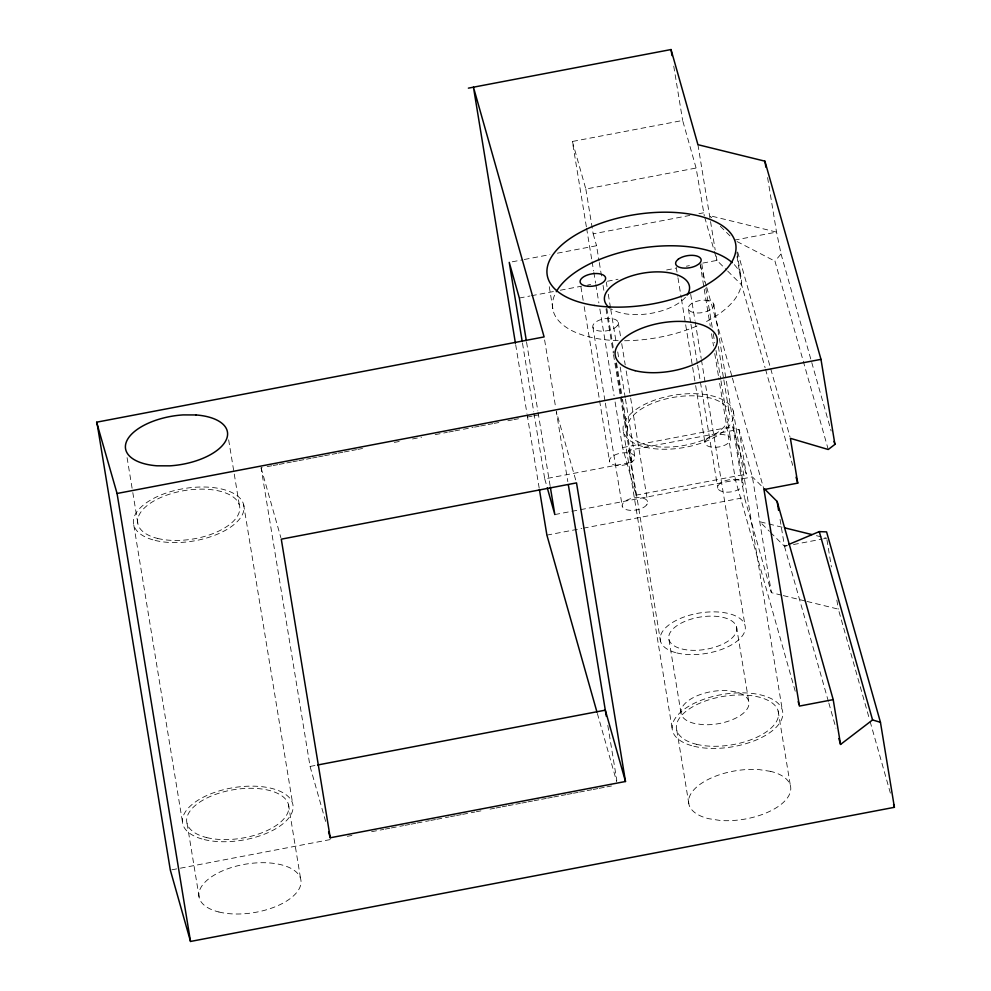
<?xml version="1.0" encoding="UTF-8"?>
<svg xmlns="http://www.w3.org/2000/svg" width="991" height="991" viewBox="0 0 991 991"><rect width="100%" height="100%" fill="white"/><g stroke="black" fill="none" stroke-linecap="round" stroke-linejoin="round"><path stroke-width="0.74" stroke-dasharray="4.96 3.72" d="M828.253 449.505L774.962 261.166L781.044 253.969L776.535 232.105L767.133 174.763M770.49 532.39L784.476 546.264L787.263 545.087M586.362 226.766L572.377 141.478L682.65 120.468L696.103 168.036L704.291 215.803M572.377 141.478L585.842 189.046L696.103 168.036M585.842 189.046L593.175 233.839L689.86 215.419M698.915 213.697L703.449 212.83M512.248 261.797L522.79 259.791M524.289 259.493L549.881 254.625M557.4 253.188L596.545 245.731L599.047 260.98M734.319 240.156L776.535 232.105L709.568 215.604L711.724 217.747M519.334 298.043L529.962 296.012M531.473 295.727L554.254 291.391M560.324 290.227L581.581 286.176M587.663 285.024L590.698 284.442M607.396 281.258L618.025 279.239M666.621 269.973L675.726 268.239M686.354 266.22L689.389 265.638M702.842 263.073L716.914 260.398L726.601 270.01M325.63 821.428L310.072 766.439L261.091 467.814L265.638 466.959M267.149 466.662L271.695 465.795M273.206 465.51L277.753 464.643M279.264 464.358L285.321 463.206M286.833 462.908L291.379 462.054M292.89 461.756L297.424 460.889M298.948 460.604L305.005 459.452M306.516 459.167L311.05 458.3M312.574 458.003L317.108 457.148M318.631 456.851L323.165 455.984M324.676 455.699L330.734 454.547M332.258 454.262L336.791 453.395M338.303 453.098L342.849 452.243M344.36 451.946L350.418 450.794M351.929 450.509L356.475 449.641M357.986 449.357L362.533 448.489M394.331 442.42L401.9 440.983M412.491 438.963L421.584 437.229M435.21 434.628L447.313 432.324M448.836 432.039L453.37 431.172M454.894 430.887L473.054 427.418M474.565 427.133L479.111 426.266M480.623 425.981L486.68 424.817M488.191 424.532L492.738 423.665M494.249 423.38L498.795 422.513M507.875 420.779L512.421 419.911M513.933 419.627L518.479 418.759M527.559 417.025L532.105 416.17M533.616 415.873L538.163 415.006M622.571 447.573L732.807 426.564L746.273 474.132L636.036 495.153L622.571 447.573L615.077 401.888M636.036 495.153L628.69 450.36L738.927 429.338L752.392 476.906L771.37 592.655L781.775 595.219M533.988 413.321L544.74 478.888L632.047 462.24L621.295 396.697M554.836 514.564L579.128 509.931M580.639 509.634L752.392 476.906L763.144 487.584M546.896 535.128L581.853 528.476M583.365 528.191L744.439 497.519L771.37 592.655M780.066 519.383L784.476 546.264L787.486 545.682M793.518 544.53L822.171 539.079M823.67 538.782L826.692 538.212L814.788 535.276M310.072 766.439L316.129 765.287M171.839 869.813L332.158 839.216M347.333 836.33L351.892 835.45M371.625 831.697L383.777 829.38M385.288 829.095L389.847 828.228M391.358 827.931L403.51 825.614M405.022 825.33L409.58 824.462M411.092 824.178L415.65 823.31M417.174 823.013L429.314 820.697M430.837 820.412L435.383 819.545M436.907 819.26L449.047 816.943M450.571 816.646L455.117 815.779M456.64 815.494L461.187 814.627M462.71 814.342L474.85 812.025M476.374 811.728L480.932 810.861M490.037 809.127L494.583 808.26M496.107 807.975L500.666 807.108M502.177 806.81L506.735 805.943M508.247 805.658L514.329 804.494M515.84 804.209L520.399 803.342M521.91 803.057L526.469 802.19M527.992 801.892L532.539 801.025M534.062 800.74L540.132 799.576M541.643 799.291L546.202 798.424M547.726 798.139L552.272 797.272M553.796 796.975L559.865 795.823M561.389 795.525L565.935 794.658M567.459 794.373L572.005 793.506M573.529 793.221L578.087 792.354M579.599 792.057L585.669 790.905M587.192 790.607L591.751 789.74M593.262 789.455L597.821 788.588M599.332 788.303L605.402 787.139M606.926 786.854L611.484 785.987M782.06 527.212L759.738 521.712L769.412 531.325M783.274 595.591L805.584 601.079M807.07 601.45L838.324 609.143L869.702 720.061M737.031 241.556L774.962 261.166M720.333 226.282L730.008 235.883M727.667 271.076L741.664 284.95L765.102 367.772M781.044 253.969L831.127 430.986M737.663 251.987L789.976 436.858M870.123 721.535L890.636 794.002M765.523 369.247L792.713 465.386M704.712 217.289L713.966 249.992M714.387 251.479L716.914 260.398L716.171 255.913M784.476 546.264L828.414 701.541M828.835 703.028L835.946 728.162M700.439 265.105L706.335 285.916M706.756 287.402L731.99 376.592M732.411 378.079L763.974 489.566M795.228 691.21L735.508 480.115L718.76 377.967M593.175 233.839L596.545 245.731M628.69 450.36L632.047 462.24M575.672 479.917L556.323 411.55L567.818 481.626M544.74 478.888L546.846 486.321M597.362 713.483L616.712 781.849M261.091 467.814L280.862 537.679M826.94 539.723L831.387 566.889M836.838 600.088L838.324 609.143M736.945 252.482L740.698 275.399M737.007 256.582L741.664 284.95M697.937 144.686L710.299 220.089M710.547 221.575L715.192 249.943M738.927 429.338L746.273 474.132M733.278 410.992L782.345 710.163M713.755 304.163L743.139 483.348M673.744 66.149L682.65 120.468M732.807 426.564L744.439 497.519M718.351 346.491L723.579 378.389M723.839 379.9L729.066 411.798M778.133 710.968L790.335 785.38M701.801 263.879L704.787 282.101M705.79 288.17L712.256 327.649M713.26 333.732L714.746 342.836M715.998 350.43L720.717 379.28M720.977 380.804L730.429 438.505M700.018 263.618L710.262 326.126M711.513 333.744L713.52 345.946M714.759 353.564L718.512 376.444M690.702 294.364L694.951 320.279M695.199 321.802L701.207 358.395M701.455 359.919L744.959 625.185M688.435 308.994L690.677 322.657M690.925 324.181L697.391 363.66M697.639 365.171L717.806 488.179M736.511 626.795L748.713 701.219M676.221 267.186L677.72 276.291M677.968 277.814L681.201 297.548M681.449 299.071L692.412 365.89M692.659 367.401L695.397 384.112M695.645 385.623L705.097 443.336M618.235 322.372L620.725 337.559M621.716 343.629L625.21 364.886M626.201 370.968L630.437 396.784M630.685 398.295L647.606 501.557M668.975 639.678L681.176 714.09M606.281 282.076L607.025 286.634M608.276 294.228L610.518 307.891M610.766 309.415L616.241 342.824M617.727 351.929L618.979 359.522M620.217 367.116L625.197 397.49M625.445 399.001L634.909 456.715M616.538 362.768L622.261 397.701M622.509 399.212L627.749 431.11M676.816 730.28L689.005 804.692M599.295 262.504L602.045 279.289M603.048 285.383L604.299 293.014M606.802 308.263L614.048 352.486M615.807 363.164L621.047 395.174M606.021 308.932L613.268 353.143M613.516 354.667L620.267 395.83M620.515 397.354L660.526 641.276M623.525 431.915L672.592 731.085M586.61 228.289L591.862 260.261M592.11 261.785L593.609 270.927M593.857 272.451L595.603 283.104M595.851 284.628L598.849 302.899M599.852 308.994L614.086 395.793M592.903 327.203L605.105 401.603M605.352 403.126L622.274 506.389M580.949 286.907L583.191 300.57M584.195 306.653L609.576 461.533M549.262 286.684L553.263 311.124M544.616 339.963L555.579 406.979M607.805 725.4L616.798 780.251M526.58 342.254L537.828 410.869M538.076 412.405L550.079 485.59M522.492 343.183L533.74 411.798M515.679 344.682L526.915 413.235M527.162 414.758L539.154 487.894M243.575 504.332L292.642 803.478M228.648 439.831L239.351 505.137M288.418 804.283L300.607 878.695M127.083 457.631L132.559 491.04M132.806 492.564L138.034 524.45M187.101 823.595L199.29 898.007M133.822 525.255L182.877 824.401M685.45 297.3A43.022 20.489 -9.3 0 1 649.266 313.639A43.022 20.489 -9.3 0 1 610.704 308.672M734.281 264.622A95.52 45.499 -9.3 0 1 704.638 322.434M697.007 325.965A95.52 45.499 -9.3 0 1 624.132 340.743M618.186 340.669A95.52 45.499 -9.3 0 1 555.629 292.927M617.381 325.667L615.721 327.278A12.908 6.144 -9.3 0 1 597.808 330.697A12.908 6.144 -9.3 0 1 595.43 322.286L597.784 320.836A12.908 6.144 -9.3 0 1 613.342 318.879A12.908 6.144 -9.3 0 1 617.381 325.667M707.624 438.418L705.951 440.041A12.908 6.144 -9.3 0 0 710.002 446.83A12.908 6.144 -9.3 0 0 725.561 444.86L727.914 443.411A12.908 6.144 -9.3 0 0 725.536 435.012A12.908 6.144 -9.3 0 0 707.624 438.418M646.751 504.853L645.091 506.463A12.908 6.144 -9.3 0 1 627.179 509.882A12.908 6.144 -9.3 0 1 624.801 501.471L627.154 500.034A12.908 6.144 -9.3 0 1 642.713 498.064A12.908 6.144 -9.3 0 1 646.751 504.853M708.862 300.669L705.976 300.223A12.908 6.144 -9.3 0 0 690.95 304.076A12.908 6.144 -9.3 0 0 690.975 311.645L693.328 312.487A12.908 6.144 -9.3 0 0 711.241 309.081A12.908 6.144 -9.3 0 0 708.862 300.669M738.233 479.855L735.347 479.409A12.908 6.144 -9.3 0 0 720.321 483.261A12.908 6.144 -9.3 0 0 720.346 490.83L722.699 491.672A12.908 6.144 -9.3 0 0 740.611 488.266A12.908 6.144 -9.3 0 0 738.233 479.855M617.368 465.485L614.482 465.039A12.908 6.144 -9.3 0 1 612.091 456.628A12.908 6.144 -9.3 0 1 630.003 453.209L632.369 454.064A12.908 6.144 -9.3 0 1 632.394 461.62A12.908 6.144 -9.3 0 1 617.368 465.485M735.656 691.891L727.939 690.702A34.425 16.401 -9.3 0 0 685.425 703.102A34.425 16.401 -9.3 0 0 694.233 723.418L701.938 724.594A34.425 16.401 -9.3 0 0 744.464 712.195A34.425 16.401 -9.3 0 0 735.656 691.891M770.738 771.394L759.168 769.611A51.631 24.589 -9.3 0 0 695.385 788.217A51.631 24.589 -9.3 0 0 708.602 818.677L720.172 820.461A51.631 24.589 -9.3 0 0 783.955 801.855A51.631 24.589 -9.3 0 0 770.738 771.394M218.887 911.993A51.631 24.589 -9.3 0 0 300.62 885.174A51.631 24.589 -9.3 0 0 230.333 867.881A51.631 24.589 -9.3 0 0 218.887 911.993M682.031 648.994A34.425 16.401 -9.3 0 0 736.524 631.118A34.425 16.401 -9.3 0 0 689.674 619.586A34.425 16.401 -9.3 0 0 682.031 648.994M676.853 652.933A43.022 20.489 -9.3 0 0 744.972 630.598A43.022 20.489 -9.3 0 0 686.404 616.179A43.022 20.489 -9.3 0 0 676.853 652.933M644.757 447.065A55.93 26.646 -9.3 0 0 733.303 418.016A55.93 26.646 -9.3 0 0 657.157 399.274A55.93 26.646 -9.3 0 0 644.757 447.065M647.334 445.095A51.631 24.589 -9.3 0 0 729.079 418.289A51.631 24.589 -9.3 0 0 658.792 400.983A51.631 24.589 -9.3 0 0 647.334 445.095M696.4 744.266A51.631 24.589 -9.3 0 0 778.146 717.447A51.631 24.589 -9.3 0 0 707.859 700.142A51.631 24.589 -9.3 0 0 696.4 744.266M693.811 746.235A55.93 26.646 -9.3 0 0 782.37 717.187A55.93 26.646 -9.3 0 0 706.224 698.444A55.93 26.646 -9.3 0 0 693.811 746.235M204.109 839.55A55.93 26.646 -9.3 0 0 292.655 810.502A55.93 26.646 -9.3 0 0 216.509 791.759A55.93 26.646 -9.3 0 0 204.109 839.55M155.042 540.405A55.93 26.646 -9.3 0 0 243.6 511.356A55.93 26.646 -9.3 0 0 167.454 492.614A55.93 26.646 -9.3 0 0 155.042 540.405M157.631 538.435A51.631 24.589 -9.3 0 0 239.376 511.616A51.631 24.589 -9.3 0 0 169.089 494.323A51.631 24.589 -9.3 0 0 157.631 538.435M206.698 837.581A51.631 24.589 -9.3 0 0 288.431 810.774A51.631 24.589 -9.3 0 0 218.144 793.469A51.631 24.589 -9.3 0 0 206.698 837.581"/><path stroke-width="1.49" d="M468.384 88.149L671.018 49.55L697.937 144.686L764.903 161.174L820.982 359.349L834.918 444.377L828.253 449.505L790.397 438.332L797.743 483.125L763.974 489.566L799.427 706.075L833.208 699.634L840.554 744.439L872.563 719.937L880.454 722.303L894.402 807.318L190.52 941.45L170.328 870.098L96.883 422.141L544.109 336.915L473.45 87.183L515.419 343.159M788.65 544.505L819.272 531.61L826.581 531.894L880.454 722.303M96.598 422.191L117.062 493.481L820.982 359.349M317.64 764.99L605.303 710.163L625.494 781.503L330.251 837.779L328.578 831.833M785.033 527.943L811.815 534.545M764.222 488.65L777.13 501.458L833.208 699.634M834.075 441.391L834.918 444.377M819.272 531.61L872.563 719.937M893.56 804.358L894.402 807.318M796.07 477.216L797.743 483.125M838.882 738.518L840.554 744.439M798.176 701.616L799.006 704.589M547.267 487.807L554.836 514.564L550.327 487.114M596.941 711.996L546.896 535.128L539.401 489.418M764.903 161.174L765.894 167.219M777.13 501.458L778.592 510.415M671.018 49.55L672.009 55.583M625.494 781.503L576.514 482.89L281.283 539.166L330.251 837.779M568.326 484.673L606.306 716.258M526.332 340.731L519.334 298.043L509.238 262.367L522.232 341.66M117.062 493.481L190.52 941.45M609.576 307.867A43.022 20.489 -9.3 0 1 643.605 273.045A43.022 20.489 -9.3 0 1 687.135 295.095M556.298 291.688A95.52 45.499 -9.3 0 1 639.443 248.382A95.52 45.499 -9.3 0 1 732.262 262.677M678.253 259.233L676.58 260.844A12.908 6.144 -9.3 0 0 680.631 267.644A12.908 6.144 -9.3 0 0 696.19 265.675L698.544 264.225A12.908 6.144 -9.3 0 0 696.153 255.827A12.908 6.144 -9.3 0 0 678.253 259.233M195.995 414.956L183.112 414.907A51.631 24.589 -9.3 0 0 127.121 440.202A51.631 24.589 -9.3 0 0 156.999 465.807L169.882 465.844A51.631 24.589 -9.3 0 0 225.874 440.561A51.631 24.589 -9.3 0 0 195.995 414.956M587.997 286.3L585.111 285.854A12.908 6.144 -9.3 0 1 582.72 277.443A12.908 6.144 -9.3 0 1 600.633 274.024L602.999 274.879A12.908 6.144 -9.3 0 1 603.011 282.435A12.908 6.144 -9.3 0 1 587.997 286.3M635.132 370.684A51.631 24.589 -9.3 0 0 716.877 343.865A51.631 24.589 -9.3 0 0 646.59 326.572A51.631 24.589 -9.3 0 0 635.132 370.684M594.315 305.439A95.52 45.499 -9.3 0 0 736.016 247.688A95.52 45.499 -9.3 0 0 594.092 225.849A95.52 45.499 -9.3 0 0 594.315 305.439"/></g></svg>
